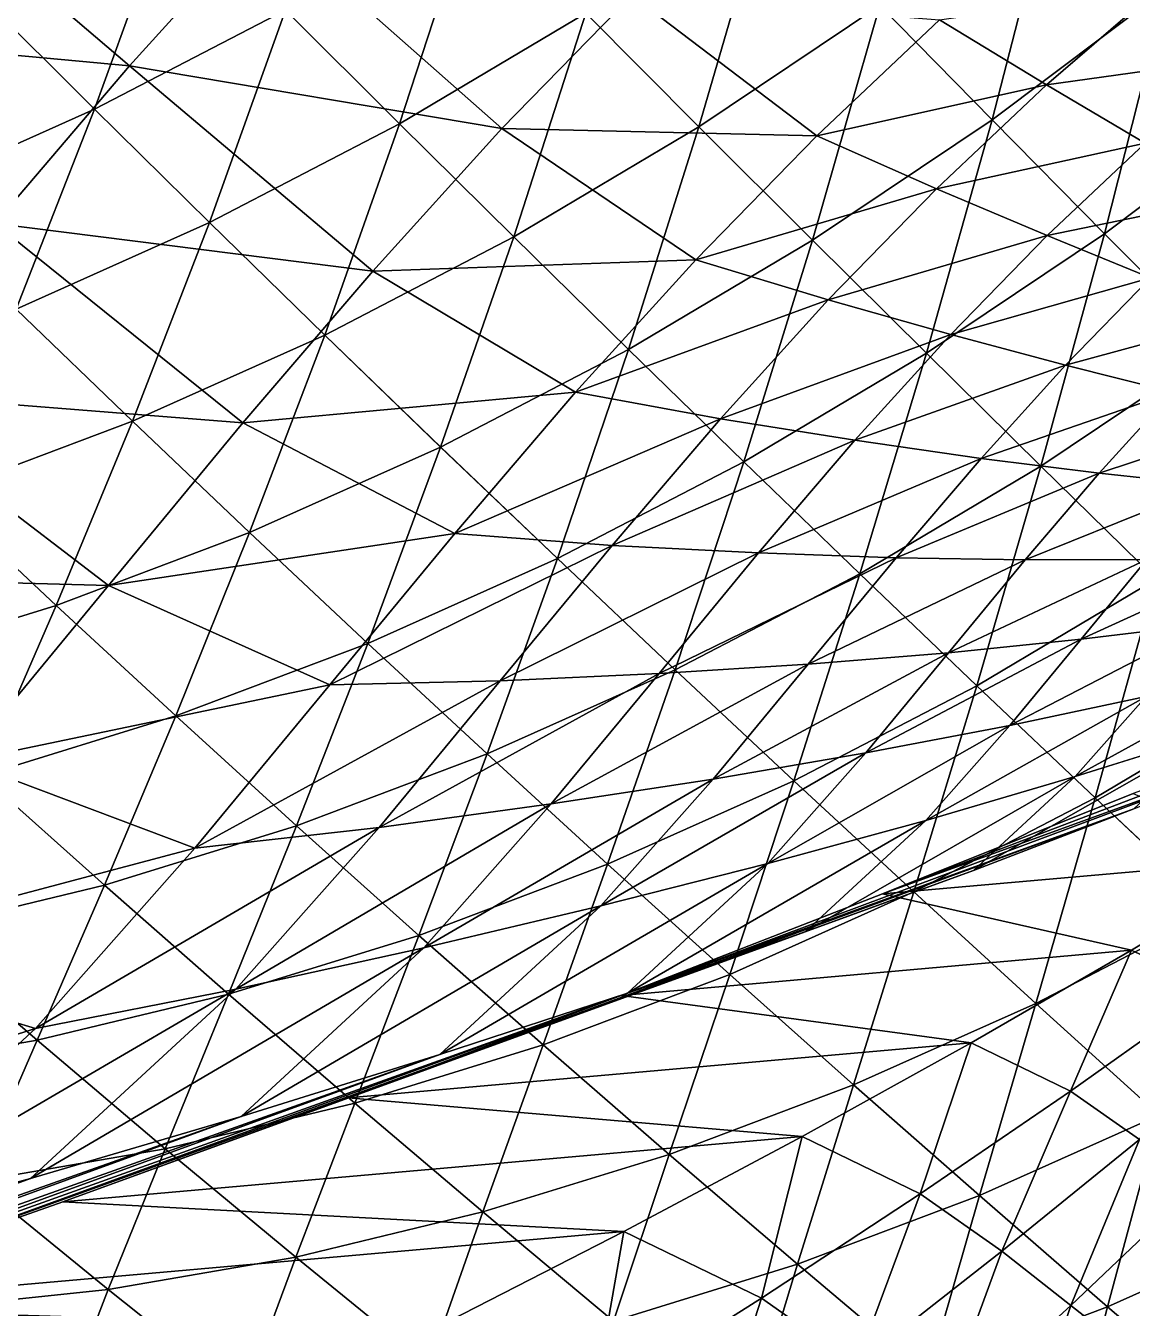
# Model space of a CAD drawing. Extents: x -232 to 179, y -162 to 161.
# Drawn here: x 36.92 to 71.74, y -123.41 to -83.05 of the extents above; entities that cross this region are included whole.
import ezdxf

# ---------------------------------------------------------------- set-up
doc = ezdxf.new("R2010")
doc.units = 0
doc.header["$MEASUREMENT"] = 0

msp = doc.modelspace()

# ---------------------------------------------------------------- linework, layer by layer
for points in [[(40.18808, -84.30648000000001, -478.70114), (28.526901, -83.23133, -487.55905), (32.911015, -78.104965, -487.02002), (32.911114, -78.104866, -487.01993)], [(32.911015, -78.104965, -487.02002), (44.40392, -79.65578000000001, -478.3443599999999), (40.18808, -84.30648000000001, -478.70114), (40.18818, -84.30638, -478.70105)], [(67.32645, -86.00693000000001, -690.7782599999999), (69.320786, -78.2571, -698.56714), (63.79228199999999, -82.41668, -697.9116), (63.79238, -82.41658000000001, -697.9115)], [(69.320786, -78.2571, -698.56714), (67.32645, -86.00693000000001, -690.7782599999999), (72.81900999999999, -81.8744, -691.42944), (72.81911, -81.8743, -691.4293)], [(39.087498, -85.67961, -708.1505), (41.517708, -78.955246, -716.5061), (35.483047, -82.089966, -714.9763), (35.483147, -82.08986999999999, -714.9762)], [(41.517708, -78.955246, -716.5061), (39.087498, -85.67961, -708.1505), (45.098495, -82.5572, -709.6743), (45.098595, -82.5571, -709.6742)], [(48.68396, -86.135124, -702.7569), (50.986526, -79.06102, -710.91345), (45.098495, -82.5572, -709.6743), (45.098595, -82.5571, -709.6742)], [(50.986526, -79.06102, -710.91345), (48.68396, -86.135124, -702.7569), (54.544014, -82.65557, -703.9901), (54.544113, -82.65547, -703.99)], [(58.10597199999999, -86.23335, -696.97003), (60.262405, -78.817375, -704.937), (54.544014, -82.65557, -703.9901), (54.544113, -82.65547, -703.99)], [(60.262405, -78.817375, -704.937), (58.10597199999999, -86.23335, -696.97003), (63.79228199999999, -82.41668, -697.9116), (63.79238, -82.41658000000001, -697.9115)], [(51.9045, -86.286194, -469.81598), (40.18808, -84.30648000000001, -478.70114), (44.40392, -79.65578000000001, -478.3443599999999), (44.40402, -79.65568, -478.34427)], [(44.40392, -79.65578000000001, -478.3443599999999), (55.99729499999999, -82.0871, -469.6526), (51.9045, -86.286194, -469.81598), (51.9046, -86.28609499999999, -469.8159)], [(65.6716, -82.8611, -467.9916), (72.564316, -81.86551, -473.47382), (69.040726, -84.90711, -473.28226), (69.040825, -84.90701, -473.28217)], [(70.86977399999999, -89.59285, -683.5254), (72.81900999999999, -81.8744, -691.42944), (67.32645, -86.00693000000001, -690.7782599999999), (67.326546, -86.00683000000001, -690.77814)], [(75.28003000000001, -84.036674, -478.7064), (69.040726, -84.90711, -473.28226), (72.564316, -81.86551, -473.47382), (72.564415, -81.86541, -473.47372)], [(72.81900999999999, -81.8744, -691.42944), (70.86977399999999, -89.59285, -683.5254), (76.32151999999999, -85.49101999999999, -684.17175), (76.32162, -85.49091999999999, -684.1716299999999)], [(35.483047, -82.089966, -714.9763), (32.97452, -88.41579, -706.3465), (39.087498, -85.67961, -708.1505), (39.087597, -85.67951, -708.1504)], [(61.80984, -86.50948000000001, -467.96405), (51.9045, -86.286194, -469.81598), (55.99729499999999, -82.0871, -469.6526), (55.997395, -82.087, -469.6525)], [(55.99729499999999, -82.0871, -469.6526), (65.6716, -82.8611, -467.9916), (61.80984, -86.50948000000001, -467.96405), (61.80994, -86.509384, -467.96396)], [(42.70153, -89.242714, -701.24036), (45.098495, -82.5572, -709.6743), (39.087498, -85.67961, -708.1505), (39.087597, -85.67951, -708.1504)], [(45.098495, -82.5572, -709.6743), (42.70153, -89.242714, -701.24036), (48.68396, -86.135124, -702.7569), (48.68406, -86.135025, -702.7568)], [(52.278793, -89.69339000000001, -695.7437), (54.544014, -82.65557, -703.9901), (48.68396, -86.135124, -702.7569), (48.68406, -86.135025, -702.7568)], [(54.544014, -82.65557, -703.9901), (52.278793, -89.69339000000001, -695.7437), (58.10597199999999, -86.23335, -696.97003), (58.10607, -86.23325, -696.9699)], [(61.6771, -89.7988, -689.8428), (63.79228199999999, -82.41668, -697.9116), (58.10597199999999, -86.23335, -696.97003), (58.10607, -86.23325, -696.9699)], [(63.79228199999999, -82.41668, -697.9116), (61.6771, -89.7988, -689.8428), (67.32645, -86.00693000000001, -690.7782599999999), (67.326546, -86.00683000000001, -690.77814)], [(69.040726, -84.90711, -473.28226), (61.80984, -86.50948000000001, -467.96405), (65.6716, -82.8611, -467.9916), (65.6717, -82.861, -467.99152)], [(28.526901, -83.23133, -487.55905), (40.18808, -84.30648000000001, -478.70114), (35.94457199999999, -89.26845, -479.22287), (35.94467, -89.26835, -479.22278)], [(47.841602, -90.76817, -470.1598), (35.94457199999999, -89.26845, -479.22287), (40.18808, -84.30648000000001, -478.70114), (40.18818, -84.30638, -478.70105)], [(40.18808, -84.30648000000001, -478.70114), (51.9045, -86.286194, -469.81598), (47.841602, -90.76817, -470.1598), (47.8417, -90.768074, -470.1597)], [(69.040726, -84.90711, -473.28226), (75.28003000000001, -84.036674, -478.7064), (72.14483, -86.74301, -478.53595), (72.14493, -86.74291, -478.53586)], [(61.80984, -86.50948000000001, -467.96405), (69.040726, -84.90711, -473.28226), (65.57869000000001, -88.177864, -473.25757), (65.57879, -88.17776500000001, -473.25748)], [(72.14483, -86.74301, -478.53595), (65.57869000000001, -88.177864, -473.25757), (69.040726, -84.90711, -473.28226), (69.040825, -84.90701, -473.28217)], [(74.42734, -93.17930600000001, -676.14075), (76.32151999999999, -85.49101999999999, -684.17175), (70.86977399999999, -89.59285, -683.5254), (70.86986999999999, -89.59275, -683.52527)], [(36.6176, -91.96589, -699.4448), (39.087498, -85.67961, -708.1505), (32.97452, -88.41579, -706.3465), (32.97462, -88.41569, -706.3464)], [(39.087498, -85.67961, -708.1505), (36.6176, -91.96589, -699.4448), (42.70153, -89.242714, -701.24036), (42.70163, -89.242615, -701.24023)], [(46.329926, -92.78355, -694.2357), (48.68396, -86.135124, -702.7569), (42.70153, -89.242714, -701.24036), (42.70163, -89.242615, -701.24023)], [(48.68396, -86.135124, -702.7569), (46.329926, -92.78355, -694.2357), (52.278793, -89.69339000000001, -695.7437), (52.278893, -89.69329, -695.7436)], [(58.003624, -90.41454, -468.11597), (47.841602, -90.76817, -470.1598), (51.9045, -86.286194, -469.81598), (51.9046, -86.28609499999999, -469.8159)], [(51.9045, -86.286194, -469.81598), (61.80984, -86.50948000000001, -467.96405), (58.003624, -90.41454, -468.11597), (58.003723, -90.41444399999999, -468.11588)], [(55.88780999999999, -93.23633000000001, -688.62445), (58.10597199999999, -86.23335, -696.97003), (52.278793, -89.69339000000001, -695.7437), (52.278893, -89.69329, -695.7436)], [(58.10597199999999, -86.23335, -696.97003), (55.88780999999999, -93.23633000000001, -688.62445), (61.6771, -89.7988, -689.8428), (61.6772, -89.7987, -689.84265)], [(65.262405, -93.35651999999999, -682.59686), (67.32645, -86.00693000000001, -690.7782599999999), (61.6771, -89.7988, -689.8428), (61.6772, -89.7987, -689.84265)], [(67.32645, -86.00693000000001, -690.7782599999999), (65.262405, -93.35651999999999, -682.59686), (70.86977399999999, -89.59285, -683.5254), (70.86986999999999, -89.59275, -683.52527)], [(65.57869000000001, -88.177864, -473.25757), (58.003624, -90.41454, -468.11597), (61.80984, -86.50948000000001, -467.96405), (61.80994, -86.509384, -467.96396)], [(65.57869000000001, -88.177864, -473.25757), (72.14483, -86.74301, -478.53595), (69.0644, -89.65324, -478.51398), (69.0645, -89.65314000000001, -478.5139)], [(75.03267, -88.41799999999999, -483.6780000000001), (69.0644, -89.65324, -478.51398), (72.14483, -86.74301, -478.53595), (72.14493, -86.74291, -478.53586)], [(58.003624, -90.41454, -468.11597), (65.57869000000001, -88.177864, -473.25757), (62.166435, -91.67873, -473.39374), (62.166534, -91.67863, -473.39365)], [(69.0644, -89.65324, -478.51398), (62.166435, -91.67873, -473.39374), (65.57869000000001, -88.177864, -473.25757), (65.57879, -88.17776500000001, -473.25748)], [(69.0644, -89.65324, -478.51398), (75.03267, -88.41799999999999, -483.6780000000001), (72.31619, -90.984375, -483.65863), (72.31629000000001, -90.984276, -483.65854)], [(43.75205, -95.55011999999999, -470.6626), (31.562836, -94.57879, -479.86978), (35.94457199999999, -89.26845, -479.22287), (35.94467, -89.26835, -479.22278)], [(35.94457199999999, -89.26845, -479.22287), (47.841602, -90.76817, -470.1598), (43.75205, -95.55011999999999, -470.6626), (43.752148, -95.55001999999999, -470.6625)], [(40.28013, -95.49143000000001, -692.45026), (42.70153, -89.242714, -701.24036), (36.6176, -91.96589, -699.4448), (36.6177, -91.96579, -699.4447)], [(42.70153, -89.242714, -701.24036), (40.28013, -95.49143000000001, -692.45026), (46.329926, -92.78355, -694.2357), (46.330025, -92.78345, -694.2356)], [(68.86712, -96.91133, -675.22003), (70.86977399999999, -89.59285, -683.5254), (65.262405, -93.35651999999999, -682.59686), (65.262505, -93.35642, -682.5967400000001)], [(70.86977399999999, -89.59285, -683.5254), (68.86712, -96.91133, -675.22003), (74.42734, -93.17930600000001, -676.14075), (74.42744, -93.17921, -676.1406)], [(49.977615, -96.3064, -687.1262), (52.278793, -89.69339000000001, -695.7437), (46.329926, -92.78355, -694.2357), (46.330025, -92.78345, -694.2356)], [(52.278793, -89.69339000000001, -695.7437), (49.977615, -96.3064, -687.1262), (55.88780999999999, -93.23633000000001, -688.62445), (55.88791, -93.23623, -688.6243)], [(59.516144, -96.76852, -681.3876), (61.6771, -89.7988, -689.8428), (55.88780999999999, -93.23633000000001, -688.62445), (55.88791, -93.23623, -688.6243)], [(61.6771, -89.7988, -689.8428), (59.516144, -96.76852, -681.3876), (65.262405, -93.35651999999999, -682.59686), (65.262505, -93.35642, -682.5967400000001)], [(62.166435, -91.67873, -473.39374), (69.0644, -89.65324, -478.51398), (66.02826999999999, -92.76822, -478.63516), (66.028366, -92.76812, -478.63507)], [(72.31619, -90.984375, -483.65863), (66.02826999999999, -92.76822, -478.63516), (69.0644, -89.65324, -478.51398), (69.0645, -89.65314000000001, -478.5139)], [(47.841602, -90.76817, -470.1598), (58.003624, -90.41454, -468.11597), (54.225224, -94.582695, -468.43573), (54.225323, -94.582596, -468.43564)], [(62.166435, -91.67873, -473.39374), (54.225224, -94.582695, -468.43573), (58.003624, -90.41454, -468.11597), (58.003723, -90.41444399999999, -468.11588)], [(54.225224, -94.582695, -468.43573), (43.75205, -95.55011999999999, -470.6626), (47.841602, -90.76817, -470.1598), (47.8417, -90.768074, -470.1597)], [(66.02826999999999, -92.76822, -478.63516), (72.31619, -90.984375, -483.65863), (69.63879399999999, -93.7313, -483.7655), (69.63889, -93.7312, -483.7654)], [(75.35412, -92.18199, -488.70978), (69.63879399999999, -93.7313, -483.7655), (72.31619, -90.984375, -483.65863), (72.31629000000001, -90.984276, -483.65854)], [(36.6176, -91.96589, -699.4448), (34.151314, -97.80566400000001, -690.393), (40.28013, -95.49143000000001, -692.45026), (40.280228, -95.49133, -692.45013)], [(54.225224, -94.582695, -468.43573), (62.166435, -91.67873, -473.39374), (58.77911999999999, -95.41544, -473.68042), (58.77922, -95.41534399999999, -473.68033)], [(66.02826999999999, -92.76822, -478.63516), (58.77911999999999, -95.41544, -473.68042), (62.166435, -91.67873, -473.39374), (62.166534, -91.67863, -473.39365)], [(69.63879399999999, -93.7313, -483.7655), (75.35412, -92.18199, -488.70978), (73.01984, -94.57689, -488.80298), (73.019936, -94.57679, -488.8029)], [(43.967148, -98.99667, -685.3524), (46.329926, -92.78355, -694.2357), (40.28013, -95.49143000000001, -692.45026), (40.280228, -95.49133, -692.45013)], [(46.329926, -92.78355, -694.2357), (43.967148, -98.99667, -685.3524), (49.977615, -96.3064, -687.1262), (49.977715, -96.3063, -687.1261)], [(58.77911999999999, -95.41544, -473.68042), (66.02826999999999, -92.76822, -478.63516), (63.014324, -96.09305, -478.8902), (63.014423, -96.09295, -478.8901)], [(69.63879399999999, -93.7313, -483.7655), (63.014324, -96.09305, -478.8902), (66.02826999999999, -92.76822, -478.63516), (66.028366, -92.76812, -478.63507)], [(53.649868, -99.815765, -679.90045), (55.88780999999999, -93.23633000000001, -688.62445), (49.977615, -96.3064, -687.1262), (49.977715, -96.3063, -687.1261)], [(55.88780999999999, -93.23633000000001, -688.62445), (53.649868, -99.815765, -679.90045), (59.516144, -96.76852, -681.3876), (59.516243, -96.76841999999999, -681.38745)], [(72.49678, -100.468254, -667.69916), (74.42734, -93.17930600000001, -676.14075), (68.86712, -96.91133, -675.22003), (68.86721999999999, -96.91123, -675.2199)], [(63.169178, -100.29464, -674.02094), (65.262405, -93.35651999999999, -682.59686), (59.516144, -96.76852, -681.3876), (59.516243, -96.76841999999999, -681.38745)], [(65.262405, -93.35651999999999, -682.59686), (63.169178, -100.29464, -674.02094), (68.86712, -96.91133, -675.22003), (68.86721999999999, -96.91123, -675.2199)], [(63.014324, -96.09305, -478.8902), (69.63879399999999, -93.7313, -483.7655), (66.980965, -96.66329, -483.99042), (66.981064, -96.66319, -483.99033)], [(73.01984, -94.57689, -488.80298), (66.980965, -96.66329, -483.99042), (69.63879399999999, -93.7313, -483.7655), (69.63889, -93.7312, -483.7654)], [(39.52928, -100.6678, -471.28604), (26.82235, -100.31401, -480.5639), (31.562836, -94.57879, -479.86978), (31.562935, -94.57869000000001, -479.8697)], [(31.562836, -94.57879, -479.86978), (43.75205, -95.55011999999999, -470.6626), (39.52928, -100.6678, -471.28604), (39.52938, -100.6677, -471.28595)], [(43.75205, -95.55011999999999, -470.6626), (54.225224, -94.582695, -468.43573), (50.422024, -99.02979, -468.90332), (50.422123, -99.02969, -468.90323)], [(58.77911999999999, -95.41544, -473.68042), (50.422024, -99.02979, -468.90332), (54.225224, -94.582695, -468.43573), (54.225323, -94.582596, -468.43564)], [(66.980965, -96.66329, -483.99042), (73.01984, -94.57689, -488.80298), (70.70260999999999, -97.13315, -488.99905), (70.70270500000001, -97.13305, -488.99896)], [(76.190216, -95.312546, -493.76385), (70.70260999999999, -97.13315, -488.99905), (73.01984, -94.57689, -488.80298), (73.019936, -94.57679, -488.8029)], [(37.878174, -101.29586, -683.3085), (40.28013, -95.49143000000001, -692.45026), (34.151314, -97.80566400000001, -690.393), (34.151413, -97.805565, -690.3929)], [(40.28013, -95.49143000000001, -692.45026), (37.878174, -101.29586, -683.3085), (43.967148, -98.99667, -685.3524), (43.967247, -98.996574, -685.3523)], [(50.422024, -99.02979, -468.90332), (39.52928, -100.6678, -471.28604), (43.75205, -95.55011999999999, -470.6626), (43.752148, -95.55001999999999, -470.6625)], [(50.422024, -99.02979, -468.90332), (58.77911999999999, -95.41544, -473.68042), (55.36957, -99.40225, -474.0996), (55.36966999999999, -99.40215, -474.09952)], [(63.014324, -96.09305, -478.8902), (55.36957, -99.40225, -474.0996), (58.77911999999999, -95.41544, -473.68042), (58.77922, -95.41534399999999, -473.68033)], [(70.70260999999999, -97.13315, -488.99905), (76.190216, -95.312546, -493.76385), (74.19964, -97.50845, -493.9323), (74.19974, -97.508354, -493.93222)], [(47.684067, -102.48605, -678.13983), (49.977615, -96.3064, -687.1262), (43.967148, -98.99667, -685.3524), (43.967247, -98.996574, -685.3523)], [(49.977615, -96.3064, -687.1262), (47.684067, -102.48605, -678.13983), (53.649868, -99.815765, -679.90045), (53.649967, -99.81567, -679.9003)], [(55.36957, -99.40225, -474.0996), (63.014324, -96.09305, -478.8902), (59.9806, -99.6404, -479.2632), (59.980698, -99.640305, -479.26312)], [(66.980965, -96.66329, -483.99042), (59.9806, -99.6404, -479.2632), (63.014324, -96.09305, -478.8902), (63.014423, -96.09295, -478.8901)], [(57.35223000000001, -103.31627, -672.5463), (59.516144, -96.76852, -681.3876), (53.649868, -99.815765, -679.90045), (53.649967, -99.81567, -679.9003)], [(59.516144, -96.76852, -681.3876), (57.35223000000001, -103.31627, -672.5463), (63.169178, -100.29464, -674.02094), (63.169277, -100.29454, -674.0208)], [(59.9806, -99.6404, -479.2632), (66.980965, -96.66329, -483.99042), (64.305695, -99.79151, -484.31934), (64.30579, -99.79141, -484.31924)], [(70.70260999999999, -97.13315, -488.99905), (64.305695, -99.79151, -484.31934), (66.980965, -96.66329, -483.99042), (66.981064, -96.66319, -483.99033)], [(66.85263, -103.81961, -666.51135), (68.86712, -96.91133, -675.22003), (63.169178, -100.29464, -674.02094), (63.169277, -100.29454, -674.0208)], [(64.305695, -99.79151, -484.31934), (70.70260999999999, -97.13315, -488.99905), (68.37017, -99.86046999999999, -489.28583), (68.37026999999999, -99.860374, -489.28574)], [(68.86712, -96.91133, -675.22003), (66.85263, -103.81961, -666.51135), (72.49678, -100.468254, -667.69916), (72.49688, -100.468155, -667.6990400000001)], [(74.19964, -97.50845, -493.9323), (68.37017, -99.86046999999999, -489.28583), (70.70260999999999, -97.13315, -488.99905), (70.70270500000001, -97.13305, -488.99896)], [(68.37017, -99.86046999999999, -489.28583), (74.19964, -97.50845, -493.9323), (72.196, -99.85133, -494.17868), (72.1961, -99.85123399999999, -494.1786)], [(34.151314, -97.80566400000001, -690.393), (31.733168, -103.1938, -681.0011), (37.878174, -101.29586, -683.3085), (37.878273, -101.29576, -683.30835)], [(41.64035, -104.76816, -676.11115), (43.967148, -98.99667, -685.3524), (37.878174, -101.29586, -683.3085), (37.878273, -101.29576, -683.30835)], [(39.52928, -100.6678, -471.28604), (50.422024, -99.02979, -468.90332), (46.494946, -103.78913, -469.48312), (46.495045, -103.78903, -469.48303)], [(43.967148, -98.99667, -685.3524), (41.64035, -104.76816, -676.11115), (47.684067, -102.48605, -678.13983), (47.684166, -102.485954, -678.1397)], [(55.36957, -99.40225, -474.0996), (46.494946, -103.78913, -469.48312), (50.422024, -99.02979, -468.90332), (50.422123, -99.02969, -468.90323)], [(46.494946, -103.78913, -469.48312), (55.36957, -99.40225, -474.0996), (51.848965, -103.66896, -474.6194), (51.849064, -103.66886, -474.6193)], [(59.9806, -99.6404, -479.2632), (51.848965, -103.66896, -474.6194), (55.36957, -99.40225, -474.0996), (55.36966999999999, -99.40215, -474.09952)], [(51.848965, -103.66896, -474.6194), (59.9806, -99.6404, -479.2632), (56.848053, -103.43681, -479.72568), (56.848152, -103.436714, -479.7256)], [(64.305695, -99.79151, -484.31934), (56.848053, -103.43681, -479.72568), (59.9806, -99.6404, -479.2632), (59.980698, -99.640305, -479.26312)], [(51.4366, -105.964096, -670.8005400000001), (53.649868, -99.815765, -679.90045), (47.684067, -102.48605, -678.13983), (47.684166, -102.485954, -678.1397)], [(53.649868, -99.815765, -679.90045), (51.4366, -105.964096, -670.8005400000001), (57.35223000000001, -103.31627, -672.5463), (57.35233, -103.31617, -672.5462)], [(56.848053, -103.43681, -479.72568), (64.305695, -99.79151, -484.31934), (61.543266, -103.13936, -484.72717), (61.543365, -103.13926, -484.72708)], [(68.37017, -99.86046999999999, -489.28583), (61.543266, -103.13936, -484.72717), (64.305695, -99.79151, -484.31934), (64.30579, -99.79141, -484.31924)], [(61.543266, -103.13936, -484.72717), (68.37017, -99.86046999999999, -489.28583), (65.96176, -102.77929, -489.64142), (65.96186, -102.77919, -489.64133)], [(72.196, -99.85133, -494.17868), (65.96176, -102.77929, -489.64142), (68.37017, -99.86046999999999, -489.28583), (68.37026999999999, -99.860374, -489.28574)], [(65.96176, -102.77929, -489.64142), (72.196, -99.85133, -494.17868), (70.12708, -102.3587, -494.48413), (70.12718000000001, -102.358604, -494.48404)], [(75.80223000000001, -99.767586, -499.0118400000001), (70.12708, -102.3587, -494.48413), (72.196, -99.85133, -494.17868), (72.1961, -99.85123399999999, -494.1786)], [(70.12708, -102.3587, -494.48413), (75.80223000000001, -99.767586, -499.0118400000001), (74.0597, -101.8794, -499.2691), (74.0598, -101.8793, -499.269)], [(26.82235, -100.31401, -480.5639), (39.52928, -100.6678, -471.28604), (34.960777, -106.194954, -471.955), (34.960876, -106.194855, -471.9549)], [(61.0906, -106.81271, -665.05066), (63.169178, -100.29464, -674.02094), (57.35223000000001, -103.31627, -672.5463), (57.35233, -103.31617, -672.5462)], [(63.169178, -100.29464, -674.02094), (61.0906, -106.81271, -665.05066), (66.85263, -103.81961, -666.51135), (66.85273000000001, -103.81951, -666.5112)], [(70.57269000000001, -107.34865, -658.8443599999999), (72.49678, -100.468254, -667.69916), (66.85263, -103.81961, -666.51135), (66.85273000000001, -103.81951, -666.5112)], [(72.49678, -100.468254, -667.69916), (70.57269000000001, -107.34865, -658.8443599999999), (76.15737, -104.03261, -660.01965), (76.15746999999999, -104.03251, -660.01953)], [(46.494946, -103.78913, -469.48312), (34.960777, -106.194954, -471.955), (39.52928, -100.6678, -471.28604), (39.52938, -100.6677, -471.28595)], [(35.54100800000001, -106.651985, -673.8208599999999), (37.878174, -101.29586, -683.3085), (31.733168, -103.1938, -681.0011), (31.733267, -103.1937, -681.0010000000001)], [(37.878174, -101.29586, -683.3085), (35.54100800000001, -106.651985, -673.8208599999999), (41.64035, -104.76816, -676.11115), (41.64045, -104.76806, -676.1110000000001)], [(74.0597, -101.8794, -499.2691), (67.88878000000001, -105.06669, -494.8119), (70.12708, -102.3587, -494.48413), (70.12718000000001, -102.358604, -494.48404)], [(67.88878000000001, -105.06669, -494.8119), (74.0597, -101.8794, -499.2691), (72.1745, -104.160194, -499.54517), (72.1746, -104.160095, -499.54507)], [(45.4437, -108.227005, -668.7889), (47.684067, -102.48605, -678.13983), (41.64035, -104.76816, -676.11115), (41.64045, -104.76806, -676.1110000000001)], [(47.684067, -102.48605, -678.13983), (45.4437, -108.227005, -668.7889), (51.4366, -105.964096, -670.8005400000001), (51.4367, -105.964, -670.8004)], [(70.12708, -102.3587, -494.48413), (63.35616700000001, -105.93164, -490.02295), (65.96176, -102.77929, -489.64142), (65.96186, -102.77919, -489.64133)], [(63.35616700000001, -105.93164, -490.02295), (70.12708, -102.3587, -494.48413), (67.88878000000001, -105.06669, -494.8119), (67.88888, -105.06659, -494.8118)], [(65.96176, -102.77929, -489.64142), (58.55468, -106.75507, -485.1648), (61.543266, -103.13936, -484.72717), (61.543365, -103.13926, -484.72708)], [(58.55468, -106.75507, -485.1648), (65.96176, -102.77929, -489.64142), (63.35616700000001, -105.93164, -490.02295), (63.35626600000001, -105.93154, -490.02286)], [(55.230816, -109.43555, -663.32135), (57.35223000000001, -103.31627, -672.5463), (51.4366, -105.964096, -670.8005400000001), (51.4367, -105.964, -670.8004)], [(61.543266, -103.13936, -484.72717), (53.459038, -107.53698, -480.22192), (56.848053, -103.43681, -479.72568), (56.848152, -103.436714, -479.7256)], [(53.459038, -107.53698, -480.22192), (61.543266, -103.13936, -484.72717), (58.55468, -106.75507, -485.1648), (58.55478000000001, -106.754974, -485.1647)], [(57.35223000000001, -103.31627, -672.5463), (55.230816, -109.43555, -663.32135), (61.0906, -106.81271, -665.05066), (61.0907, -106.812614, -665.0505400000001)], [(76.23253000000001, -103.212006, -504.23495), (69.94575, -106.678246, -499.76816), (72.1745, -104.160194, -499.54517), (72.1746, -104.160095, -499.54507)], [(69.94575, -106.678246, -499.76816), (76.23253000000001, -103.212006, -504.23495), (74.40602, -105.275604, -504.41772), (74.40612, -105.275505, -504.41763)], [(51.848965, -103.66896, -474.6194), (42.246334, -108.92927, -470.10522), (46.494946, -103.78913, -469.48312), (46.495045, -103.78903, -469.48303)], [(42.246334, -108.92927, -470.10522), (51.848965, -103.66896, -474.6194), (48.040115, -108.27706, -475.1771), (48.040215, -108.27696, -475.177)], [(56.848053, -103.43681, -479.72568), (48.040115, -108.27706, -475.1771), (51.848965, -103.66896, -474.6194), (51.849064, -103.66886, -474.6193)], [(48.040115, -108.27706, -475.1771), (56.848053, -103.43681, -479.72568), (53.459038, -107.53698, -480.22192), (53.459137, -107.53688, -480.22183)], [(34.960777, -106.194954, -471.955), (46.494946, -103.78913, -469.48312), (42.246334, -108.92927, -470.10522), (42.246433, -108.92917, -470.10513)], [(64.871376, -110.31022, -657.3991), (66.85263, -103.81961, -666.51135), (61.0906, -106.81271, -665.05066), (61.0907, -106.812614, -665.0505400000001)], [(81.14456, -103.79709, -513.6033), (63.88218000000001, -110.37228, -504.63348), (76.578064, -105.75195, -508.9957), (76.57816, -105.751854, -508.9956)], [(63.88218000000001, -110.37228, -504.63348), (81.14456, -103.79709, -513.6033), (71.76651, -107.209984, -510.381), (71.76661, -107.209885, -510.38092)], [(66.85263, -103.81961, -666.51135), (64.871376, -110.31022, -657.3991), (70.57269000000001, -107.34865, -658.8443599999999), (70.57279, -107.34855, -658.84424)], [(74.335976, -110.88727, -651.0042), (76.15737, -104.03261, -660.01965), (70.57269000000001, -107.34865, -658.8443599999999), (70.57279, -107.34855, -658.84424)], [(72.1745, -104.160194, -499.54517), (65.24257, -108.056366, -495.0766599999999), (67.88878000000001, -105.06669, -494.8119), (67.88888, -105.06659, -494.8118)], [(65.24257, -108.056366, -495.0766599999999), (72.1745, -104.160194, -499.54517), (69.94575, -106.678246, -499.76816), (69.94585, -106.67815, -499.76807)], [(39.39565, -110.095, -666.5179), (41.64035, -104.76816, -676.11115), (35.54100800000001, -106.651985, -673.8208599999999), (35.541107, -106.651886, -673.82074)], [(41.64035, -104.76816, -676.11115), (39.39565, -110.095, -666.5179), (45.4437, -108.227005, -668.7889), (45.443798, -108.226906, -668.7887599999999)], [(67.88878000000001, -105.06669, -494.8119), (60.275738, -109.41191, -490.33118), (63.35616700000001, -105.93164, -490.02295), (63.35626600000001, -105.93154, -490.02286)], [(60.275738, -109.41191, -490.33118), (67.88878000000001, -105.06669, -494.8119), (65.24257, -108.056366, -495.0766599999999), (65.24266999999999, -108.05627, -495.07657)], [(74.40602, -105.275604, -504.41772), (66.74757, -109.631035, -499.70557), (69.94575, -106.678246, -499.76816), (69.94585, -106.67815, -499.76807)], [(66.74757, -109.631035, -499.70557), (74.40602, -105.275604, -504.41772), (71.785034, -107.69549, -504.36642), (71.78513000000001, -107.69539, -504.36633)], [(76.578064, -105.75195, -508.9957), (55.66015, -113.563705, -498.82602), (71.785034, -107.69549, -504.36642), (71.78513000000001, -107.69539, -504.36633)], [(55.66015, -113.563705, -498.82602), (76.578064, -105.75195, -508.9957), (63.88218000000001, -110.37228, -504.63348), (63.88228, -110.37218, -504.6334)], [(49.294495, -111.67709, -661.3287), (51.4366, -105.964096, -670.8005400000001), (45.4437, -108.227005, -668.7889), (45.443798, -108.226906, -668.7887599999999)], [(51.4366, -105.964096, -670.8005400000001), (49.294495, -111.67709, -661.3287), (55.230816, -109.43555, -663.32135), (55.230915, -109.43545, -663.3212)], [(63.35616700000001, -105.93164, -490.02295), (55.02146, -110.74691, -485.51834), (58.55468, -106.75507, -485.1648), (58.55478000000001, -106.754974, -485.1647)], [(55.02146, -110.74691, -485.51834), (63.35616700000001, -105.93164, -490.02295), (60.275738, -109.41191, -490.33118), (60.275837, -109.41181, -490.3311)], [(42.246334, -108.92927, -470.10522), (29.55973, -112.297066, -472.49545), (34.960777, -106.194954, -471.955), (34.960876, -106.194855, -471.9549)], [(35.54100800000001, -106.651985, -673.8208599999999), (33.315006, -111.55934, -663.995), (39.39565, -110.095, -666.5179), (39.39575, -110.0949, -666.51776)], [(58.55468, -106.75507, -485.1648), (49.452423, -112.06366, -480.6228599999999), (53.459038, -107.53698, -480.22192), (53.459137, -107.53688, -480.22183)], [(49.452423, -112.06366, -480.6228599999999), (58.55468, -106.75507, -485.1648), (55.02146, -110.74691, -485.51834), (55.02156, -110.74681, -485.51825)], [(59.073334, -112.90542, -655.688), (61.0906, -106.81271, -665.05066), (55.230816, -109.43555, -663.32135), (55.230915, -109.43545, -663.3212)], [(61.0906, -106.81271, -665.05066), (59.073334, -112.90542, -655.688), (64.871376, -110.31022, -657.3991), (64.871475, -110.31012, -657.3989999999999)], [(69.94575, -106.678246, -499.76816), (61.445374, -111.562225, -495.00232), (65.24257, -108.056366, -495.0766599999999), (65.24266999999999, -108.05627, -495.07657)], [(61.445374, -111.562225, -495.00232), (69.94575, -106.678246, -499.76816), (66.74757, -109.631035, -499.70557), (66.747665, -109.630936, -499.70547)], [(71.76651, -107.20998, -510.381), (76.525215, -109.25309, -510.99454), (63.88218000000001, -110.37227, -504.63348), (63.88228, -110.37217, -504.6334)], [(68.70141, -113.814156, -649.57587), (70.57269000000001, -107.34865, -658.8443599999999), (64.871376, -110.31022, -657.3991), (64.871475, -110.31012, -657.3989999999999)], [(70.57269000000001, -107.34865, -658.8443599999999), (68.70141, -113.814156, -649.57587), (74.335976, -110.88727, -651.0042), (74.336075, -110.88717, -651.0041)], [(53.459038, -107.53698, -480.22192), (43.53715, -113.36452, -475.6277), (48.040115, -108.27706, -475.1771), (48.040215, -108.27696, -475.177)], [(43.53715, -113.36452, -475.6277), (53.459038, -107.53698, -480.22192), (49.452423, -112.06366, -480.6228599999999), (49.45252199999999, -112.06356, -480.62277)], [(71.785034, -107.69549, -504.36642), (47.07164, -116.79156, -492.9450400000001), (66.74757, -109.631035, -499.70557), (66.747665, -109.630936, -499.70547)], [(47.07164, -116.79156, -492.9450400000001), (71.785034, -107.69549, -504.36642), (55.66015, -113.563705, -498.82602), (55.660248, -113.56361, -498.82593)], [(65.24257, -108.056366, -495.0766599999999), (55.85543000000001, -113.493065, -490.24466), (60.275738, -109.41191, -490.33118), (60.275837, -109.41181, -490.3311)], [(55.85543000000001, -113.493065, -490.24466), (65.24257, -108.056366, -495.0766599999999), (61.445374, -111.562225, -495.00232), (61.445473, -111.562126, -495.00223)], [(48.040115, -108.27706, -475.1771), (37.223473, -114.604095, -470.60785), (42.246334, -108.92927, -470.10522), (42.246433, -108.92917, -470.10513)], [(37.223473, -114.604095, -470.60785), (48.040115, -108.27706, -475.1771), (43.53715, -113.36452, -475.6277), (43.53725, -113.36442, -475.6276)], [(43.30354000000001, -113.52745, -659.07916), (45.4437, -108.227005, -668.7889), (39.39565, -110.095, -666.5179), (39.39575, -110.0949, -666.51776)], [(45.4437, -108.227005, -668.7889), (43.30354000000001, -113.52745, -659.07916), (49.294495, -111.67709, -661.3287), (49.294594, -111.676994, -661.32855)], [(29.55973, -112.297066, -472.49545), (42.246334, -108.92927, -470.10522), (37.223473, -114.604095, -470.60785), (37.22357, -114.604, -470.60776)], [(71.71791999999999, -112.142235, -506.90512), (63.88218000000001, -110.37227, -504.63348), (76.525215, -109.25309, -510.99454), (76.525314, -109.25299, -510.99445)], [(76.525215, -109.25309, -510.99454), (74.28356, -113.38729, -509.04877), (71.71791999999999, -112.142235, -506.90512), (71.71802, -112.142136, -506.90503)], [(66.74757, -109.631035, -499.70557), (38.084114, -120.06393, -486.97556), (61.445374, -111.562225, -495.00232), (61.445473, -111.562126, -495.00223)], [(38.084114, -120.06393, -486.97556), (66.74757, -109.631035, -499.70557), (47.07164, -116.79156, -492.9450400000001), (47.07174000000001, -116.79146, -492.94495)], [(53.199566, -115.123344, -653.7163), (55.230816, -109.43555, -663.32135), (49.294495, -111.67709, -661.3287), (49.294594, -111.676994, -661.32855)], [(60.275738, -109.41191, -490.33118), (49.951424, -115.42795, -485.4191), (55.02146, -110.74691, -485.51834), (55.02156, -110.74681, -485.51825)], [(49.951424, -115.42795, -485.4191), (60.275738, -109.41191, -490.33118), (55.85543000000001, -113.493065, -490.24466), (55.85553, -113.492966, -490.24457)], [(55.230816, -109.43555, -663.32135), (53.199566, -115.123344, -653.7163), (59.073334, -112.90542, -655.688), (59.07343299999999, -112.90532, -655.68787)], [(37.280304, -114.97798, -656.5801), (39.39565, -110.095, -666.5179), (33.315006, -111.55934, -663.995), (33.315105, -111.55924, -663.9949)], [(39.39565, -110.095, -666.5179), (37.280304, -114.97798, -656.5801), (43.30354000000001, -113.52745, -659.07916), (43.30364, -113.52735, -659.0790400000001)], [(63.88218000000001, -110.37227, -504.63348), (71.71791999999999, -112.142235, -506.90512), (55.66015, -113.5637, -498.826), (55.660248, -113.5636, -498.8259)], [(62.971252, -116.37897, -647.88477), (64.871376, -110.31022, -657.3991), (59.073334, -112.90542, -655.688), (59.07343299999999, -112.90532, -655.68787)], [(64.871376, -110.31022, -657.3991), (62.971252, -116.37897, -647.88477), (68.70141, -113.814156, -649.57587), (68.70151, -113.81406, -649.57574)], [(55.02146, -110.74691, -485.51834), (43.703068, -117.37189, -480.5103), (49.452423, -112.06366, -480.6228599999999), (49.45252199999999, -112.06356, -480.62277)], [(43.703068, -117.37189, -480.5103), (55.02146, -110.74691, -485.51834), (49.951424, -115.42795, -485.4191), (49.951523, -115.42785, -485.419)], [(72.58816, -117.330284, -641.5639), (74.335976, -110.88727, -651.0042), (68.70141, -113.814156, -649.57587), (68.70151, -113.81406, -649.57574)], [(61.445374, -111.562225, -495.00232), (28.660706, -123.38985, -480.90073), (55.85543000000001, -113.493065, -490.24466), (55.85553, -113.492966, -490.24457)], [(28.660706, -123.38985, -480.90073), (61.445374, -111.562225, -495.00232), (38.084114, -120.06393, -486.97556), (38.084213, -120.06383, -486.9754599999999)], [(33.315006, -111.55934, -663.995), (31.247114, -116.021385, -653.83966), (37.280304, -114.97798, -656.5801), (37.280403, -114.97788, -656.5799599999999)], [(47.271736, -116.95419, -651.4905), (49.294495, -111.67709, -661.3287), (43.30354000000001, -113.52745, -659.07916), (43.30364, -113.52735, -659.0790400000001)], [(49.294495, -111.67709, -661.3287), (47.271736, -116.95419, -651.4905), (53.199566, -115.123344, -653.7163), (53.199665, -115.123245, -653.7162)], [(49.452423, -112.06366, -480.6228599999999), (37.075577, -119.33033, -475.50122), (43.53715, -113.36452, -475.6277), (43.53725, -113.36442, -475.6276)], [(37.075577, -119.33033, -475.50122), (49.452423, -112.06366, -480.6228599999999), (43.703068, -117.37189, -480.5103), (43.703167, -117.37179, -480.51022)], [(66.66566999999999, -115.05705, -502.80334), (55.66015, -113.5637, -498.826), (71.71791999999999, -112.142235, -506.90512), (71.71802, -112.142136, -506.90503)], [(71.71791999999999, -112.142235, -506.90512), (69.79632600000001, -116.576294, -505.41907), (66.66566999999999, -115.05705, -502.80334), (66.66577, -115.05695, -502.80325)], [(69.79632600000001, -116.576294, -505.41907), (71.71791999999999, -112.142235, -506.90512), (74.28356, -113.38729, -509.04877), (74.28366, -113.38719, -509.04868)], [(37.223473, -114.604095, -470.60785), (21.809425, -119.45272, -472.34375), (29.55973, -112.297066, -472.49545), (29.55983, -112.29697, -472.4953599999999)], [(57.166252, -118.57094, -645.9362), (59.073334, -112.90542, -655.688), (53.199566, -115.123344, -653.7163), (53.199665, -115.123245, -653.7162)], [(59.073334, -112.90542, -655.688), (57.166252, -118.57094, -645.9362), (62.971252, -116.37897, -647.88477), (62.97135, -116.37887, -647.88464)], [(43.53715, -113.36452, -475.6277), (30.015854, -121.258705, -470.46677), (37.223473, -114.604095, -470.60785), (37.22357, -114.604, -470.60776)], [(30.015854, -121.258705, -470.46677), (43.53715, -113.36452, -475.6277), (37.075577, -119.33033, -475.50122), (37.075676, -119.33023, -475.50113)], [(74.28356, -113.38729, -509.04877), (71.96409, -118.09849, -507.5026599999999), (69.79632600000001, -116.576294, -505.41907), (69.796425, -116.576195, -505.41898)], [(55.85543000000001, -113.493065, -490.24466), (18.759369, -126.77945, -474.70172), (49.951424, -115.42795, -485.4191), (49.951523, -115.42785, -485.419)], [(18.759369, -126.77945, -474.70172), (55.85543000000001, -113.493065, -490.24466), (28.660706, -123.38985, -480.90073), (28.660805, -123.38975, -480.90063)], [(41.311966, -118.38944, -649.0177), (43.30354000000001, -113.52745, -659.07916), (37.280304, -114.97798, -656.5801), (37.280403, -114.97788, -656.5799599999999)], [(43.30354000000001, -113.52745, -659.07916), (41.311966, -118.38944, -649.0177), (47.271736, -116.95419, -651.4905), (47.271835, -116.954094, -651.49036)], [(55.66015, -113.5637, -498.826), (66.66566999999999, -115.05705, -502.80334), (47.07164, -116.79155, -492.9450400000001), (47.07174000000001, -116.79145, -492.94495)], [(66.932304, -119.86185, -639.8947), (68.70141, -113.814156, -649.57587), (62.971252, -116.37897, -647.88477), (62.97135, -116.37887, -647.88464)], [(68.70141, -113.814156, -649.57587), (66.932304, -119.86185, -639.8947), (72.58816, -117.330284, -641.5639), (72.58825999999999, -117.330185, -641.5638)], [(21.809425, -119.45272, -472.34375), (37.223473, -114.604095, -470.60785), (30.015854, -121.258705, -470.46677), (30.015953, -121.258606, -470.46667)], [(35.342346, -119.42186, -646.3062), (37.280304, -114.97798, -656.5801), (31.247114, -116.021385, -653.83966), (31.247213, -116.021286, -653.83954)], [(37.280304, -114.97798, -656.5801), (35.342346, -119.42186, -646.3062), (41.311966, -118.38944, -649.0177), (41.312065, -118.38934, -649.0176)], [(49.951424, -115.42795, -485.4191), (8.331749, -130.24432, -468.35696), (43.703068, -117.37189, -480.5103), (43.703167, -117.37179, -480.51022)], [(8.331749, -130.24432, -468.35696), (49.951424, -115.42795, -485.4191), (18.759369, -126.77945, -474.70172), (18.759468, -126.77935, -474.70163)], [(61.348137, -118.00454, -498.68033), (47.07164, -116.79155, -492.9450400000001), (66.66566999999999, -115.05705, -502.80334), (66.66577, -115.05695, -502.80325)], [(51.307827, -120.380356, -643.73645), (53.199566, -115.123344, -653.7163), (47.271736, -116.95419, -651.4905), (47.271835, -116.954094, -651.49036)], [(53.199566, -115.123344, -653.7163), (51.307827, -120.380356, -643.73645), (57.166252, -118.57094, -645.9362), (57.16635, -118.57084, -645.9361)], [(66.66566999999999, -115.05705, -502.80334), (65.06517, -119.80835, -501.78598), (61.348137, -118.00454, -498.68033), (61.348236, -118.00444, -498.68024)], [(65.06517, -119.80835, -501.78598), (66.66566999999999, -115.05705, -502.80334), (69.79632600000001, -116.576294, -505.41907), (69.796425, -116.576195, -505.41898)], [(61.202576, -122.02538, -637.97144), (62.971252, -116.37897, -647.88477), (57.166252, -118.57094, -645.9362), (57.16635, -118.57084, -645.9361)], [(62.971252, -116.37897, -647.88477), (61.202576, -122.02538, -637.97144), (66.932304, -119.86185, -639.8947), (66.9324, -119.86175, -639.8946)], [(69.79632600000001, -116.576294, -505.41907), (67.638954, -121.61565, -504.25983), (65.06517, -119.80835, -501.78598), (65.06527, -119.80825, -501.7859)], [(67.638954, -121.61565, -504.25983), (69.79632600000001, -116.576294, -505.41907), (71.96409, -118.09849, -507.5026599999999), (71.96419, -118.09839, -507.50256)], [(47.07164, -116.79155, -492.9450400000001), (61.348137, -118.00454, -498.68033), (38.084114, -120.06391, -486.97556), (38.084213, -120.06381, -486.9754599999999)], [(45.417835, -121.79878, -641.29266), (47.271736, -116.95419, -651.4905), (41.311966, -118.38944, -649.0177), (41.312065, -118.38934, -649.0176)], [(47.271736, -116.95419, -651.4905), (45.417835, -121.79878, -641.29266), (51.307827, -120.380356, -643.73645), (51.307926, -120.38026, -643.7363)], [(43.703068, -117.37189, -480.5103), (-2.6775894, -133.79741, -461.8423), (37.075577, -119.33033, -475.50122), (37.075676, -119.33023, -475.50113)], [(-2.6775894, -133.79741, -461.8423), (43.703068, -117.37189, -480.5103), (8.331749, -130.24432, -468.35696), (8.331849, -130.24422, -468.35687)], [(70.96507, -123.360214, -631.6987), (72.58816, -117.330284, -641.5639), (66.932304, -119.86185, -639.8947), (66.9324, -119.86175, -639.8946)], [(72.58816, -117.330284, -641.5639), (70.96507, -123.360214, -631.6987), (76.53989399999999, -120.86493, -633.34393), (76.53999, -120.86483, -633.3438)], [(55.74224, -120.99253, -494.52618), (38.084114, -120.06391, -486.97556), (61.348137, -118.00454, -498.68033), (61.348236, -118.00444, -498.68024)], [(61.348137, -118.00454, -498.68033), (60.06921800000001, -123.09233, -498.14148), (55.74224, -120.99253, -494.52618), (55.74234000000001, -120.99243, -494.5261)], [(60.06921800000001, -123.09233, -498.14148), (61.348137, -118.00454, -498.68033), (65.06517, -119.80835, -501.78598), (65.06527, -119.80825, -501.7859)], [(71.96409, -118.09849, -507.5026599999999), (69.81057, -123.32474, -506.45383), (67.638954, -121.61565, -504.25983), (67.63905, -121.61555, -504.25974)], [(69.81057, -123.32474, -506.45383), (71.96409, -118.09849, -507.5026599999999), (73.79311, -119.537964, -509.35052), (73.79321, -119.537865, -509.35043)], [(39.51811, -122.81912, -638.61285), (41.311966, -118.38944, -649.0177), (35.342346, -119.42186, -646.3062), (35.342445, -119.42176, -646.3061)], [(41.311966, -118.38944, -649.0177), (39.51811, -122.81912, -638.61285), (45.417835, -121.79878, -641.29266), (45.417934, -121.79868, -641.29254)], [(55.420116, -123.81135, -635.8002), (57.166252, -118.57094, -645.9362), (51.307827, -120.380356, -643.73645), (51.307926, -120.38026, -643.7363)], [(57.166252, -118.57094, -645.9362), (55.420116, -123.81135, -635.8002), (61.202576, -122.02538, -637.97144), (61.202675, -122.02528, -637.9713)], [(37.075577, -119.33033, -475.50122), (-14.327072, -137.39612, -455.23083), (30.015854, -121.258705, -470.46677), (30.015953, -121.258606, -470.46667)], [(-14.327072, -137.39612, -455.23083), (37.075577, -119.33033, -475.50122), (-2.6775894, -133.79741, -461.8423), (-2.6774895, -133.7973, -461.8422)], [(35.342346, -119.42186, -646.3062), (33.63019600000001, -123.43559, -635.7057), (39.51811, -122.81912, -638.61285), (39.518208, -122.81902, -638.6127299999999)], [(65.06517, -119.80835, -501.78598), (63.06535, -125.196205, -501.02127), (60.06921800000001, -123.09233, -498.14148), (60.06931700000001, -123.09223, -498.1414)], [(65.31744, -125.49275, -629.803), (66.932304, -119.86185, -639.8947), (61.202576, -122.02538, -637.97144), (61.202675, -122.02528, -637.9713)], [(63.06535, -125.196205, -501.02127), (65.06517, -119.80835, -501.78598), (67.638954, -121.61565, -504.25983), (67.63905, -121.61555, -504.25974)], [(66.932304, -119.86185, -639.8947), (65.31744, -125.49275, -629.803), (70.96507, -123.360214, -631.6987), (70.96517, -123.360115, -631.6986)], [(73.79311, -119.537964, -509.35052), (71.81772600000001, -124.908844, -508.48425), (69.81057, -123.32474, -506.45383), (69.81067, -123.32464, -506.45374)], [(38.084114, -120.06391, -486.97556), (55.74224, -120.99253, -494.52618), (28.660706, -123.38984, -480.90073), (28.660805, -123.38974, -480.90063)], [(49.606495, -125.21139, -633.38806), (51.307827, -120.380356, -643.73645), (45.417835, -121.79878, -641.29266), (45.417934, -121.79868, -641.29254)], [(51.307827, -120.380356, -643.73645), (49.606495, -125.21139, -633.38806), (55.420116, -123.81135, -635.8002), (55.420216, -123.81125, -635.80005)], [(49.82159, -124.029755, -490.32996), (28.660706, -123.38984, -480.90073), (55.74224, -120.99253, -494.52618), (55.74234000000001, -120.99243, -494.5261)], [(55.74224, -120.99253, -494.52618), (54.784584, -126.4382, -494.47665), (49.82159, -124.029755, -490.32996), (49.82169, -124.029655, -490.3298599999999)], [(54.784584, -126.4382, -494.47665), (55.74224, -120.99253, -494.52618), (60.06921800000001, -123.09233, -498.14148), (60.06931700000001, -123.09223, -498.1414)], [(75.07888, -126.880615, -623.27576), (76.53989399999999, -120.86493, -633.34393), (70.96507, -123.360214, -631.6987), (70.96517, -123.360115, -631.6986)], [(43.783268, -126.21849, -630.7430400000001), (45.417835, -121.79878, -641.29266), (39.51811, -122.81912, -638.61285), (39.518208, -122.81902, -638.6127299999999)], [(45.417835, -121.79878, -641.29266), (43.783268, -126.21849, -630.7430400000001), (49.606495, -125.21139, -633.38806), (49.606594, -125.21129, -633.3879400000001)], [(67.638954, -121.61565, -504.25983), (65.59331, -127.18575, -503.5753), (63.06535, -125.196205, -501.02127), (63.06545, -125.196106, -501.02118)], [(65.59331, -127.18575, -503.5753), (67.638954, -121.61565, -504.25983), (69.81057, -123.32474, -506.45383), (69.81067, -123.32464, -506.45374)], [(59.61783, -127.25313, -627.6628), (61.202576, -122.02538, -637.97144), (55.420116, -123.81135, -635.8002), (55.420216, -123.81125, -635.80005)], [(61.202576, -122.02538, -637.97144), (59.61783, -127.25313, -627.6628), (65.31744, -125.49275, -629.803), (65.31753499999999, -125.49265, -629.80286)], [(37.97170300000001, -126.826965, -627.87354), (39.51811, -122.81912, -638.61285), (33.63019600000001, -123.43559, -635.7057), (33.630295, -123.43549, -635.70557)], [(39.51811, -122.81912, -638.61285), (37.97170300000001, -126.826965, -627.87354), (43.783268, -126.21849, -630.7430400000001), (43.783367, -126.21839, -630.7429)], [(60.06921800000001, -123.09233, -498.14148), (58.221115, -128.85132, -497.77975), (54.784584, -126.4382, -494.47665), (54.78468299999999, -126.4381, -494.4765599999999)], [(58.221115, -128.85132, -497.77975), (60.06921800000001, -123.09233, -498.14148), (63.06535, -125.196205, -501.02127), (63.06545, -125.196106, -501.02118)], [(28.660706, -123.38984, -480.90073), (49.82159, -124.029755, -490.32996), (18.759369, -126.779434, -474.70172), (18.759468, -126.779335, -474.70163)], [(69.52053000000001, -128.97943, -621.41), (70.96507, -123.360214, -631.6987), (65.31744, -125.49275, -629.803), (65.31753499999999, -125.49265, -629.80286)], [(69.81057, -123.32474, -506.45383), (67.92983000000001, -129.0298, -505.9389), (65.59331, -127.18575, -503.5753), (65.59340999999999, -127.18565, -503.5752)], [(67.92983000000001, -129.0298, -505.9389), (69.81057, -123.32474, -506.45383), (71.81772600000001, -124.908844, -508.48425), (71.817825, -124.908745, -508.48416)], [(70.96507, -123.360214, -631.6987), (69.52053000000001, -128.97943, -621.41), (75.07888, -126.880615, -623.27576), (75.07898, -126.880516, -623.27563)]]:
    msp.add_3dface(points)

doc.saveas('drawing.dxf')
